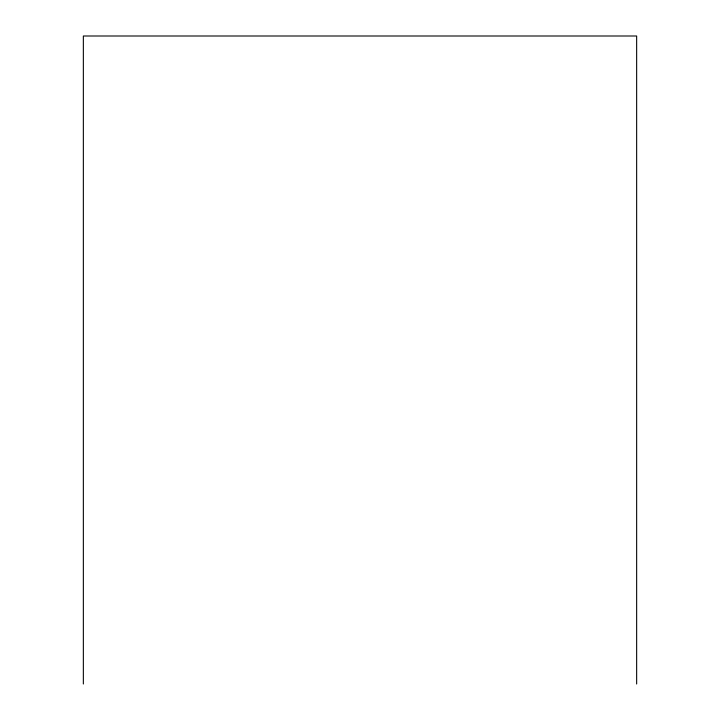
<?xml version="1.0" encoding="UTF-8"?>
<svg xmlns="http://www.w3.org/2000/svg" width="720" height="720" viewBox="0 0 720 720"><rect width="100%" height="100%" fill="white"/><g stroke="black" fill="none" stroke-linecap="round" stroke-linejoin="round"><path stroke-width="1.08" d="M636.651 684L636.651 36L83.349 36L83.349 684"/></g></svg>
